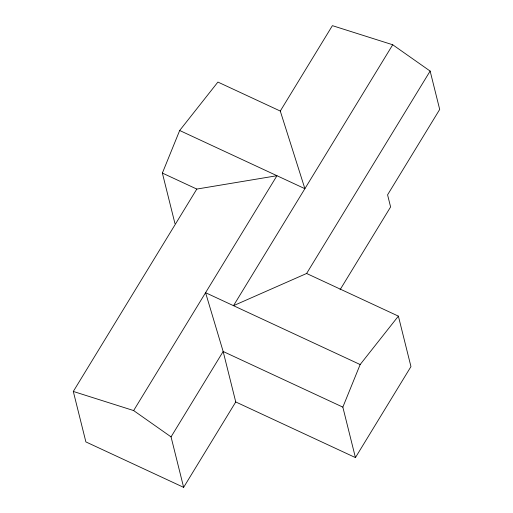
<?xml version="1.0" encoding="UTF-8"?>
<svg xmlns="http://www.w3.org/2000/svg" width="513" height="513" viewBox="0 0 513 513"><rect width="100%" height="100%" fill="white"/><g stroke="black" fill="none" stroke-linecap="round" stroke-linejoin="round"><path stroke-width="0.77" d="M174.952 223.54L162.371 173.073L179.678 130.494L217.91 82.067L280.284 111.058L304.889 188.694L179.678 130.494M360.152 364.544L205.572 292.699L223.161 351.488L235.749 401.955L355.432 457.59L342.844 407.123L360.152 364.544L398.377 316.13L306.614 273.48L233.498 305.677L392.721 44.766L430.138 71.076L439.699 109.436L387.578 194.837L390.598 206.951L340.074 289.736M73.301 391.445L196.806 189.073L276.962 175.715L133.637 410.567L73.301 391.445L85.883 441.911L183.635 487.35L235.749 401.955M280.284 111.058L332.398 25.65L392.721 44.766M183.635 487.35L171.053 436.884L223.161 351.488L342.844 407.123M306.614 273.48L430.138 71.076M355.432 457.59L410.958 366.596L398.377 316.13M162.371 173.073L196.806 189.073M133.637 410.567L171.053 436.884"/></g></svg>
